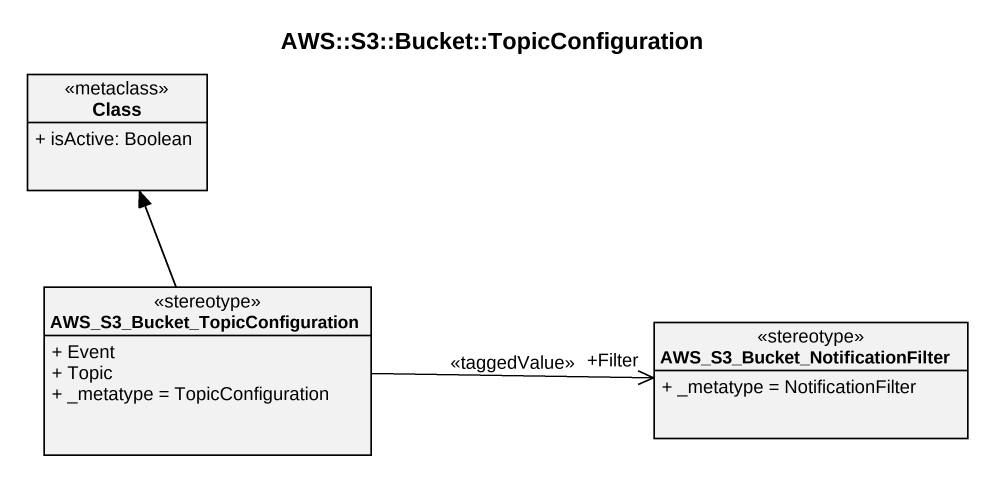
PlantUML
@startuml
title AWS::S3::Bucket::TopicConfiguration
hide circle
hide empty members
skinparam classAttributeIconSize 0
class "Class" as Class_ <<metaclass>> {
  + isActive: Boolean
}
class "AWS_S3_Bucket_TopicConfiguration" as AWS_S3_Bucket <<stereotype>> {
  + Event
  + Topic
  + _metatype = TopicConfiguration
}
class "AWS_S3_Bucket_NotificationFilter" as AWS_S3_Bucket_2 <<stereotype>> {
  + _metatype = NotificationFilter
}
AWS_S3_Bucket -up-> Class_
AWS_S3_Bucket -right-> "+Filter" AWS_S3_Bucket_2 : <<taggedValue>>
@enduml
